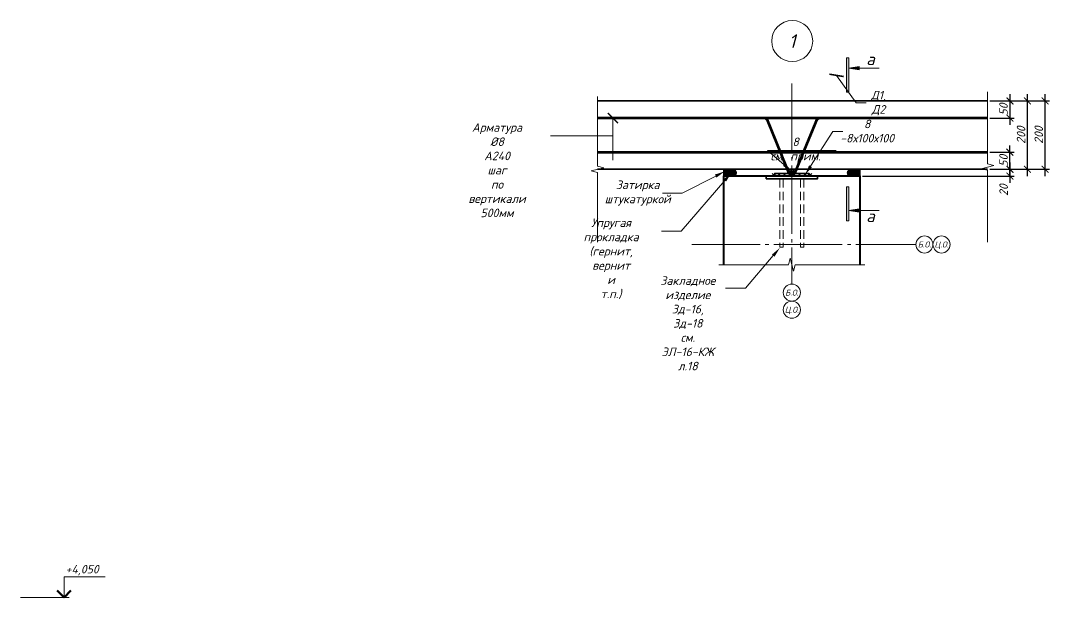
# Model space of a CAD drawing. Header units: millimetres. Extents: x -1807136 to 209800, y 0 to 410608.
# Drawn here: x 24615 to 27623, y 33299 to 34987 of the extents above; entities that cross this region are included whole.
import ezdxf
from ezdxf import colors
from ezdxf.entities.mleader import LeaderData, LeaderLine
from ezdxf.enums import TextEntityAlignment as Align
from ezdxf.math import Vec2, Vec3

# ---------------------------------------------------------------- set-up
doc = ezdxf.new("R2010")
doc.units = ezdxf.units.MM
doc.header["$PDMODE"] = 3
doc.linetypes.add('DASHED2', pattern=[0.375, 0.25, -0.125])
doc.linetypes.add('GOST2.303 5', pattern=[24, 20, -1.5, 1, -1.5])
doc.layers.get('0').update_dxf_attribs({"lineweight": 5})
doc.layers.get('Defpoints').update_dxf_attribs({"lineweight": 0})
for name, color, linetype, lineweight in [('!!!Металл разрез', 7, 'Continuous', 35), ('#Cварка', 96, 'Continuous', 30), ('#Dimensions', 7, 'Continuous', 9), ('#Арматура', 152, 'Continuous', 30), ('#Бетон разрез', 22, 'Continuous', 40), ('#Выноски', 7, 'Continuous', 15), ('#Газобетон', 152, 'Continuous', 35), ('#Границы штриховок', 7, 'Continuous', 20), ('#Оси', 7, 'Continuous', 9), ('#разм', 7, 'Continuous', 9), ('A-okno', 7, 'Continuous', 0), ('k_ Размеры', 7, 'Continuous', 15)]:
    doc.layers.add(name, color=color, linetype=linetype, lineweight=lineweight)
doc.layers.add('#Hatch', color=252, linetype='Continuous', lineweight=5, true_color=0x696969)
doc.layers.add('#Арматура вид_2', color=7, linetype='Continuous', lineweight=35, true_color=0x616161)
doc.styles.add('GOST 2.304', font='isocpeui.ttf')
doc.styles.get("Standard").update_dxf_attribs({"font": 'arial.ttf'})
doc.styles.add('STEP PR', font='isocpeui.ttf')
doc.dimstyles.new('SPDS', dxfattribs={"dimscale": 10, "dimtxt": 2.5, "dimasz": 2, "dimexe": 1.25, "dimexo": 0.625, "dimtad": 1, "dimdec": 0, "dimrnd": 0.001, "dimtxsty": 'STEP PR', "dimblk": 'ARCHTICK', "dimcen": 2.5, "dimdle": 2, "dimclrd": 256, "dimclre": 256, "dimclrt": 7, "dimadec": 0, "dimazin": 2, "dimtfac": 0.75, "dimtdec": 0, "dimtmove": 1, "dimatfit": 3, "dimfxl": 1, "dimtolj": 1, "dimarcsym": 1})
pattern_1 = [(37.5, (7688.913, 2869.9263), (-0.08000156, 2.44706619), [0, -1.9304, 0, -2.159, 0, -2.06375]), (7.5, (7688.913, 2869.9263), (2.24761642, 3.5841255), [0, -1.0414, 0, -1.7399, 0, -0.66675]), (327.5, (7687.3509, 2869.9263), (3.95496185, 0.00718592), [0, -0.635, 0, -2.286, 0, -2.9845]), (317.5, (7687.351, 2869.9263), (3.81778226, 1.11464662), [0, -0.3175, 0, -1.4986, 0, -1.7145])]
pattern_2 = [(45, (7692.1996, 2869.9263), (-1.122532015, 1.122532015), []), (135, (7692.1996, 2869.9263), (-1.122532015, -1.122532015), [])]

# ---------------------------------------------------------------- blocks, each defined once
blk = doc.blocks.new('*U247')
at = {"color": 0, "linetype": 'ByBlock', "lineweight": -2}
for p, q in [((13.58, 0), (13.9, 1.25)), ((13.9, 1.25), (14.52, -1.25)), ((13.58, 0), (0, 0)), ((14.52, -1.25), (14.83, 0)), ((28.42, 0), (14.83, 0))]:
    blk.add_line(p, q, dxfattribs=at)
blk = doc.blocks.new('*U246')
at = {"color": 0, "linetype": 'ByBlock', "lineweight": -2}
for p, q in [((14.02, 0), (14.33, 1.25)), ((14.33, 1.25), (14.96, -1.25)), ((14.02, 0), (0, 0)), ((14.96, -1.25), (15.27, 0)), ((29.29, 0), (15.27, 0))]:
    blk.add_line(p, q, dxfattribs=at)
blk = doc.blocks.new('*U248')
at = {"layer": '#Арматура', "lineweight": 0}
h = blk.add_hatch(dxfattribs=at)
h.set_pattern_fill('ANSI31', scale=1.2)
edge = h.paths.add_edge_path()
edge.add_arc((0, 6), 6, 0, 360)
blk.add_circle((0, 6), 6)
blk = doc.blocks.new('_ArchTick')
at = {"color": 0, "linetype": 'ByBlock', "const_width": 0.15}
blk.add_lwpolyline([(-0.5, -0.5), (0.5, 0.5)], dxfattribs=at)
blk = doc.blocks.new('*D272')
at = {"layer": 'Defpoints', "color": 0, "transparency": 16777216}
for p in [(27442.6, 34752.1), (27610.9, 34752.1), (27442.6, 34552.1)]:
    blk.add_point(p, dxfattribs=at)
at = {"layer": 'k_ Размеры', "lineweight": -2, "transparency": 16777216}
for p, q in [((27610.9, 34532.1), (27610.9, 34772.1)), ((27448.8, 34752.1), (27623.4, 34752.1)), ((27448.8, 34552.1), (27623.4, 34552.1))]:
    blk.add_line(p, q, dxfattribs=at)
at = {"layer": 'k_ Размеры', "lineweight": -2, "transparency": 16777216, "xscale": 20, "yscale": 20, "zscale": 20}
for p, rotation in [((27610.9, 34752.1), 90), ((27610.9, 34552.1), 270)]:
    blk.add_blockref('_ArchTick', p, dxfattribs=dict(at, rotation=rotation))
at = {"layer": 'k_ Размеры', "color": 7, "transparency": 16777216, "insert": (27592.2, 34652.1), "char_height": 25, "attachment_point": 5, "rotation": 90, "style": 'STEP PR'}
blk.add_mtext('\\A1;200', dxfattribs=at)
blk = doc.blocks.new('*D273')
at = {"layer": 'Defpoints', "color": 0, "transparency": 16777216}
for p in [(27442.6, 34752.1), (27559.2, 34752.1), (27442.6, 34552.1)]:
    blk.add_point(p, dxfattribs=at)
at = {"layer": 'k_ Размеры', "lineweight": -2, "transparency": 16777216}
for p, q in [((27559.2, 34532.1), (27559.2, 34772.1)), ((27448.8, 34752.1), (27571.7, 34752.1)), ((27448.8, 34552.1), (27571.7, 34552.1))]:
    blk.add_line(p, q, dxfattribs=at)
at = {"layer": 'k_ Размеры', "lineweight": -2, "transparency": 16777216, "xscale": 20, "yscale": 20, "zscale": 20}
for p, rotation in [((27559.2, 34752.1), 90), ((27559.2, 34552.1), 270)]:
    blk.add_blockref('_ArchTick', p, dxfattribs=dict(at, rotation=rotation))
at = {"layer": 'k_ Размеры', "color": 7, "transparency": 16777216, "insert": (27540.4, 34652.1), "char_height": 25, "attachment_point": 5, "rotation": 90, "style": 'STEP PR'}
blk.add_mtext('\\A1;200', dxfattribs=at)
blk = doc.blocks.new('*U251')
at = {"color": 0, "linetype": 'ByBlock', "lineweight": -2}
for p, q in [((13.58, 0), (13.9, 1.25)), ((13.9, 1.25), (14.52, -1.25)), ((13.58, 0), (0, 0)), ((14.52, -1.25), (14.83, 0)), ((28.42, 0), (14.83, 0))]:
    blk.add_line(p, q, dxfattribs=at)
blk = doc.blocks.new('*D274')
at = {"layer": 'Defpoints', "color": 0, "transparency": 16777216}
for p in [(27442.6, 34602.1), (27507.9, 34602.1), (27442.6, 34552.1)]:
    blk.add_point(p, dxfattribs=at)
at = {"layer": 'k_ Размеры', "lineweight": -2, "transparency": 16777216}
for p, q in [((27507.9, 34532.1), (27507.9, 34622.1)), ((27448.8, 34602.1), (27520.4, 34602.1)), ((27448.8, 34552.1), (27520.4, 34552.1))]:
    blk.add_line(p, q, dxfattribs=at)
at = {"layer": 'k_ Размеры', "lineweight": -2, "transparency": 16777216, "xscale": 20, "yscale": 20, "zscale": 20}
for p, rotation in [((27507.9, 34602.1), 90), ((27507.9, 34552.1), 270)]:
    blk.add_blockref('_ArchTick', p, dxfattribs=dict(at, rotation=rotation))
at = {"layer": 'k_ Размеры', "color": 7, "transparency": 16777216, "insert": (27489.2, 34577.1), "char_height": 25, "attachment_point": 5, "rotation": 90, "style": 'STEP PR'}
blk.add_mtext('\\A1;50', dxfattribs=at)
blk = doc.blocks.new('*D275')
at = {"layer": 'Defpoints', "color": 0, "transparency": 16777216}
for p in [(27442.6, 34752.1), (27442.6, 34702.1), (27507.9, 34702.1)]:
    blk.add_point(p, dxfattribs=at)
at = {"layer": 'k_ Размеры', "lineweight": -2, "transparency": 16777216}
for p, q in [((27507.9, 34772.1), (27507.9, 34682.1)), ((27448.8, 34752.1), (27520.4, 34752.1)), ((27448.8, 34702.1), (27520.4, 34702.1))]:
    blk.add_line(p, q, dxfattribs=at)
at = {"layer": 'k_ Размеры', "lineweight": -2, "transparency": 16777216, "xscale": 20, "yscale": 20, "zscale": 20}
for p, rotation in [((27507.9, 34752.1), 90), ((27507.9, 34702.1), 270)]:
    blk.add_blockref('_ArchTick', p, dxfattribs=dict(at, rotation=rotation))
at = {"layer": 'k_ Размеры', "color": 7, "transparency": 16777216, "insert": (27489.2, 34727.1), "char_height": 25, "attachment_point": 5, "rotation": 90, "style": 'STEP PR'}
blk.add_mtext('\\A1;50', dxfattribs=at)
blk = doc.blocks.new('*D276')
at = {"layer": 'Defpoints', "color": 0, "transparency": 16777216}
for p in [(27442.6, 34552.1), (27070.1, 34532.1), (27507.9, 34532.1)]:
    blk.add_point(p, dxfattribs=at)
at = {"layer": 'k_ Размеры', "lineweight": -2, "transparency": 16777216}
for p, q in [((27448.8, 34552.1), (27520.4, 34552.1)), ((27507.9, 34572.1), (27507.9, 34512.1)), ((27076.4, 34532.1), (27520.4, 34532.1))]:
    blk.add_line(p, q, dxfattribs=at)
at = {"layer": 'k_ Размеры', "lineweight": -2, "transparency": 16777216, "xscale": 20, "yscale": 20, "zscale": 20}
for p, rotation in [((27507.9, 34552.1), 90), ((27507.9, 34532.1), 270)]:
    blk.add_blockref('_ArchTick', p, dxfattribs=dict(at, rotation=rotation))
at = {"layer": 'k_ Размеры', "color": 7, "transparency": 16777216, "insert": (27489.5, 34491.1), "char_height": 25, "attachment_point": 5, "rotation": 90, "style": 'STEP PR'}
blk.add_mtext('\\A1;20', dxfattribs=at)
blk = doc.blocks.new('*U255')
for p, q in [((-0.5, 0.5), (0.5, -0.5)), ((0.5, 0.5), (-0.5, -0.5)), ((1.5, 0.5), (2.5, -0.5)), ((2.5, 0.5), (1.5, -0.5)), ((3.5, 0.5), (4.5, -0.5)), ((4.5, 0.5), (3.5, -0.5))]:
    blk.add_line(p, q)
blk = doc.blocks.new('_None')
blk = doc.blocks.new('*U265')
at = {"color": 0, "linetype": 'ByBlock', "lineweight": -2}
blk.add_circle((0, 0), 6, dxfattribs=at)
blk.add_attdef('Узел', text='', height=4, dxfattribs=at).set_placement((0, 0), align=Align.MIDDLE_CENTER)
blk = doc.blocks.new('*U267')
at = {"linetype": 'ByBlock', "ltscale": 100}
h = blk.add_hatch(color=256, dxfattribs=at)
h.dxf.hatch_style = 1
h.paths.add_polyline_path([(35, 1000), (-35, 1000), (-35, 0), (35, 0)])
h = blk.add_hatch(color=256, dxfattribs=at)
h.dxf.hatch_style = 1
h.paths.add_polyline_path([(335, 750), (335, 700), (335, 650), (35, 700)])
for p, q in [((-35, 1000), (35, 1000)), ((-35, 0), (-35, 1000)), ((35, 1000), (35, 0)), ((35, 700), (335, 750)), ((35, 700), (335, 650)), ((335, 750), (335, 700)), ((335, 650), (335, 700)), ((35, 0), (-35, 0))]:
    blk.add_line(p, q, dxfattribs=at)
at = {"linetype": 'ByBlock', "ltscale": 100, "extrusion": (0, 1, 0), "elevation": 700}
blk.add_lwpolyline([(-925, 0), (-335, 0)], dxfattribs=at)
at = {"ltscale": 100, "style": 'STEP PR'}
blk.add_attdef('Nv', text='', height=350, dxfattribs=at).set_placement((781, 790), align=Align.RIGHT)
blk = doc.blocks.new('*U268')
at = {"linetype": 'ByBlock', "ltscale": 100}
h = blk.add_hatch(color=256, dxfattribs=at)
h.dxf.hatch_style = 1
h.paths.add_polyline_path([(35, 0), (-35, 0), (-35, -1000), (35, -1000)])
h = blk.add_hatch(color=256, dxfattribs=at)
h.dxf.hatch_style = 1
h.paths.add_polyline_path([(335, -750), (335, -700), (335, -650), (35, -700)])
for p, q in [((35, 0), (-35, 0)), ((-35, 0), (-35, -1000)), ((35, -1000), (35, 0)), ((35, -700), (335, -650)), ((35, -700), (335, -750)), ((335, -650), (335, -700)), ((335, -750), (335, -700)), ((-35, -1000), (35, -1000))]:
    blk.add_line(p, q, dxfattribs=at)
at = {"linetype": 'ByBlock', "ltscale": 100, "extrusion": (0, -1, 0), "elevation": 700}
blk.add_lwpolyline([(925, 0), (335, 0)], dxfattribs=at)
at = {"ltscale": 100, "style": 'STEP PR'}
blk.add_attdef('Nv', text='', height=350, dxfattribs=at).set_placement((781, -1140), align=Align.RIGHT)
blk = doc.blocks.new('*U97')
at = {"layer": '#разм', "ltscale": 100, "elevation": 0}
for points in [[(4577173, -920400), (4578375, -920400)], [(4577173, -921000), (4577173, -920400)], [(4575899, -921000), (4577323, -921000)]]:
    blk.add_lwpolyline(points, dxfattribs=at)
at = {"layer": 'A-okno', "color": 0, "lineweight": 50, "ltscale": 100, "elevation": 0}
for points in [[(4577173, -921000), (4576973, -920800)], [(4577173, -921000), (4577373, -920800)]]:
    blk.add_lwpolyline(points, dxfattribs=at)
at = {"layer": '#разм', "style": 'STEP PR'}
for tag, p in [('ОТМЕТКА', (4577216, -920299)), ('ПРИМЕЧАНИЕ', (4577314, -920711))]:
    blk.add_attdef(tag, p, '', height=250, dxfattribs=at)

msp = doc.modelspace()

# ---------------------------------------------------------------- hatches: boundary and pattern name
at = {"layer": '#Hatch'}
h = msp.add_hatch(dxfattribs=at)
h.set_pattern_fill('AR-SAND', color=256, scale=0.05)
h.set_pattern_definition(pattern_1)
edge = h.paths.add_edge_path()
edge.add_line((26670.11944, 34552.07622), (26670.11944, 34532.07622))
edge.add_line((26670.11944, 34532.07622), (26693.58095, 34532.07622))
edge.add_ellipse((26693.58095, 34542.07622), major_axis=(14.57418, 0), ratio=0.6861448396, start_angle=90, end_angle=270, ccw=False)
edge.add_line((26693.58095, 34552.07622), (26670.11944, 34552.07622))
h = msp.add_hatch(dxfattribs=at)
h.set_pattern_fill('ANSI37', color=256, scale=0.5)
h.set_pattern_definition(pattern_2)
edge = h.paths.add_edge_path()
edge.add_ellipse((26693.58095, 34542.07622), major_axis=(14.57418, 0), ratio=0.6861448396, start_angle=0, end_angle=360)
h = msp.add_hatch(dxfattribs=at)
h.set_pattern_fill('ANSI37', color=256, scale=0.5)
h.set_pattern_definition(pattern_2)
edge = h.paths.add_edge_path()
edge.add_ellipse((27046.65794, 34542.07622), major_axis=(-14.57418, 0), ratio=0.6861448396, start_angle=0, end_angle=360, ccw=False)
h = msp.add_hatch(dxfattribs=at)
h.set_pattern_fill('AR-SAND', color=256, scale=0.05)
h.set_pattern_definition(pattern_1)
edge = h.paths.add_edge_path()
edge.add_ellipse((27046.65794, 34542.07622), major_axis=(-14.57418, 0), ratio=0.6861448396, start_angle=90, end_angle=270)
edge.add_line((27046.65794, 34552.07622), (27070.11944, 34552.07622))
edge.add_line((27070.11944, 34552.07622), (27070.11944, 34532.07622))
edge.add_line((27070.11944, 34532.07622), (27046.65794, 34532.07622))

# ---------------------------------------------------------------- linework, layer by layer
at = {"layer": '!!!Металл разрез'}
msp.add_lwpolyline([(26795.11944, 34524.07622), (26795.11944, 34532.07622), (26945.11944, 34532.07622), (26945.11944, 34524.07622)], close=True, dxfattribs=at)
for points in [[(26870.11944, 34540.07622), (26820.11944, 34540.07622), (26820.11944, 34532.07622)], [(26870.11944, 34540.07622), (26920.11944, 34540.07622), (26920.11944, 34532.07622)]]:
    msp.add_lwpolyline(points, dxfattribs=at)
at = {"layer": '#Арматура', "const_width": 8}
for points in [[(26301.78378, 34702.07622), (27442.56672, 34702.07622)], [(26301.78378, 34602.07622), (27442.56672, 34602.07622)]]:
    msp.add_lwpolyline(points, dxfattribs=at)
at = {"layer": '#Арматура вид_2', "const_width": 8}
msp.add_lwpolyline([(27257.64114, 34702.07622), (26951.86997, 34702.07622, 0.3039319964), (26942.623, 34695.88324), (26879.35824, 34542.24939, -0.6681786379), (26860.88065, 34542.24939), (26798.62604, 34695.88324, 0.3039319964), (26789.37906, 34702.07622), (26480.64813, 34702.07622)], format="xyb", dxfattribs=at)
at = {"layer": '#Бетон разрез'}
msp.add_lwpolyline([(27070.11944, 34272.93384), (27070.11944, 34532.07622), (26670.11944, 34532.07622), (26670.11944, 34272.93384)], dxfattribs=at)
at = {"layer": '#Газобетон'}
for points in [[(26301.78378, 34752.07622), (27442.56672, 34752.07622)], [(26301.78378, 34552.07622), (27442.56672, 34552.07622)]]:
    msp.add_lwpolyline(points, dxfattribs=at)
at = {"layer": '#Границы штриховок'}
for points in [[(26670.11944, 34532.07622), (26670.11944, 34552.07622)], [(27070.11944, 34532.07622), (27070.11944, 34552.07622)]]:
    msp.add_lwpolyline(points, dxfattribs=at)
msp.add_ellipse((26693.58095, 34542.07622), major_axis=(14.57418, 0), ratio=0.6861448396, start_param=-1.5707963268, end_param=4.7123889804, dxfattribs=at)
at = {"layer": '#Границы штриховок', "extrusion": (0, 0, -1)}
msp.add_ellipse((27046.65794, 34542.07622), major_axis=(-14.57418, 0), ratio=0.6861448396, start_param=-1.5707963268, end_param=4.7123889804, dxfattribs=at)
at = {"layer": '#Оси', "linetype": 'GOST2.303 5', "ltscale": 10}
for points in [[(26870.11944, 34803.06487), (26870.11944, 34241.26748), (26870.11944, 34216.26748)], [(26577.57962, 34332.07622), (27207.92456, 34332.07622), (27232.92456, 34332.07622)]]:
    msp.add_lwpolyline(points, dxfattribs=at)
at = {"layer": '#Оси', "linetype": 'Continuous', "ltscale": 100}
for centre in [(27257.92456, 34332.07622), (27307.92456, 34332.07622), (26870.11944, 34191.26748), (26870.11944, 34141.26748)]:
    msp.add_circle(centre, 25, dxfattribs=at)
for points in [[(26670.11944, 34532.07622), (26670.11944, 34552.07622)], [(27070.11944, 34532.07622), (27070.11944, 34552.07622)], [(26795.11944, 34532.07622), (26795.11944, 34524.07622)], [(26945.11944, 34532.07622), (26945.11944, 34524.07622)], [(26835.11944, 34324.07622), (26845.11944, 34324.07622)], [(26895.11944, 34324.07622), (26905.11944, 34324.07622)]]:
    msp.add_lwpolyline(points)
at = {"linetype": 'DASHED2', "ltscale": 100}
for points in [[(26835.11944, 34524.07622), (26835.11944, 34324.07622)], [(26845.11944, 34524.07622), (26845.11944, 34324.07622)], [(26895.11944, 34524.07622), (26895.11944, 34324.07622)], [(26905.11944, 34524.07622), (26905.11944, 34324.07622)]]:
    msp.add_lwpolyline(points, dxfattribs=at)

# ---------------------------------------------------------------- block references
at = {"layer": '#Cварка', "yscale": -8, "zscale": -8, "rotation": 180}
for p, xscale in [((26816.67681, 34536.07622), -8), ((26924.50305, 34535.83229), 8)]:
    msp.add_blockref('*U255', p, dxfattribs=dict(at, xscale=xscale))
at = {"layer": '#Dimensions', "xscale": 0.1, "yscale": 0.1, "zscale": 0.1}
msp.add_blockref('*U97', (-432975.33633, 125399.42334, 0), dxfattribs=at).add_auto_attribs({'ОТМЕТКА': '+4,050'})
at = {"layer": '#Арматура', "xscale": -1, "rotation": 90}
msp.add_blockref('*U248', (26876.11944, 34546.07622), dxfattribs=at)
ref = msp.add_blockref('*U265', (26871.19114, 34927.26412), dxfattribs=dict(xscale=10, yscale=10, zscale=10))
ref.add_attrib('Узел', '1', dxfattribs={"color": 0, "linetype": 'ByBlock', "lineweight": -2, "height": 40, "style": 'STEP PR'}).set_placement((26871.19114, 34927.26412), align=Align.MIDDLE_CENTER)
ref = msp.add_blockref('*U267', (27033.06806, 34777.98718), dxfattribs=dict(xscale=0.1, yscale=0.1, zscale=0.1))
ref.add_attrib('Nv', 'а', dxfattribs={"ltscale": 100, "height": 35, "style": 'STEP PR'}).set_placement((27112.37789, 34856.98852), align=Align.RIGHT)
at = {"xscale": -15, "yscale": -15, "zscale": -15, "rotation": 90}
for name, p in [('*U247', (26301.78378, 34765.20122)), ('*U246', (27442.56672, 34778.32622))]:
    msp.add_blockref(name, p, dxfattribs=at)
ref = msp.add_blockref('*U268', (27033.06806, 34501.19748), dxfattribs=dict(xscale=0.1, yscale=0.1, zscale=0.1))
ref.add_attrib('Nv', 'а', dxfattribs={"ltscale": 100, "height": 35, "style": 'STEP PR'}).set_placement((27112.37789, 34397.69614), align=Align.RIGHT)
at = {"xscale": -15, "yscale": -15, "zscale": -15}
msp.add_blockref('*U251', (27083.24444, 34272.93384), dxfattribs=at)

# ---------------------------------------------------------------- texts
at = {"layer": '#Оси', "linetype": 'Continuous', "ltscale": 100, "style": 'GOST 2.304'}
for s, p in [('Б.О.', (27257.92456, 34332.07622)), ('Ц.О.', (27307.92456, 34332.07622)), ('Б.О.', (26870.11944, 34191.26748)), ('Ц.О.', (26870.11944, 34141.26748))]:
    msp.add_text(s, height=17.5, dxfattribs=at).set_placement(p, align=Align.MIDDLE_CENTER)

# ---------------------------------------------------------------- dimensions: what is measured, and where the dimension line sits
at = {"layer": 'k_ Размеры'}
for base, p1, p2, picture, middle in [((27610.90959, 34752.07622), (27442.56672, 34552.07622), (27442.56672, 34752.07622), '*D272', (27592.15959, 34652.07622)), ((27507.94927, 34702.07622), (27442.56672, 34752.07622), (27442.56672, 34702.07622), '*D275', (27489.19927, 34727.07622)), ((27507.94927, 34602.07622), (27442.56672, 34552.07622), (27442.56672, 34602.07622), '*D274', (27489.19927, 34577.07622))]:
    dim = msp.add_linear_dim(base=base, p1=p1, p2=p2, angle=90, dimstyle='SPDS', override={"dimscale": 10}, dxfattribs=at)
    dim.commit()
    dim.dimension.update_dxf_attribs({"geometry": picture, "text_midpoint": middle})
dim = msp.add_linear_dim(base=(27559.16608, 34752.07622), p1=(27442.56672, 34552.07622), p2=(27442.56672, 34752.07622), angle=90, text='200', dimstyle='SPDS', override={"dimscale": 10}, dxfattribs=at)
dim.commit()
dim.dimension.update_dxf_attribs({"geometry": '*D273', "text_midpoint": (27540.41608, 34652.07622)})
dim = msp.add_linear_dim(base=(27507.94927, 34532.07622), p1=(27442.56672, 34552.07622), p2=(27070.11944, 34532.07622), angle=90, dimstyle='SPDS', dxfattribs=at)
dim.commit()
dim.dimension.update_dxf_attribs({"geometry": '*D276', "text_midpoint": (27508.23946, 34491.09767), "dimtype": 160})

# ---------------------------------------------------------------- leaders
at = {"layer": '#Выноски'}
ml = msp.add_multileader_mtext('Standard', dxfattribs=at)
ml.set_content('{\\H0.83333x;Д1, Д2\\A1;\\H1.2x;          }', color=256, style='STEP PR')
ml.set_leader_properties(color=256, linetype='ByLayer', lineweight=-1)
ml.set_arrow_properties(name='ARCHTICK')
ml.build(insert=Vec2(0, 0))
ml.multileader.update_dxf_attribs({"text_left_attachment_type": 6, "text_right_attachment_type": 6, "dogleg_length": 0, "arrow_head_size": 30, "scale": 0.1})
ctx = ml.context
ctx.base_point, ctx.scale, ctx.char_height, ctx.arrow_head_size, ctx.landing_gap_size, ctx.plane_origin = Vec3(27058.2352, 34746.62504), 0.1, 30, 30, 12.5, Vec3(29392.17372, 34470.04262)
ctx.left_attachment, ctx.right_attachment, ctx.text_align_type = 6, 6, 1
notes = []
notes.append((ctx, [(0, (1, 1, 0), (27058.2352, 34746.62504), (1, 0), 0, [(1, [(27000.91255, 34826.86289)], 0, [])])]))
ctx.mtext.insert, ctx.mtext.rotation, ctx.mtext.width, ctx.mtext.defined_height, ctx.mtext.alignment, ctx.mtext.flow_direction = Vec3(27123.4812, 34781.62502), 6.2831853072, 164.1186715, 8.18661, 2, 5
ml = msp.add_multileader_mtext('Standard', dxfattribs=at)
ml.set_content('{\\H0.83333x; }', color=256, style='STEP PR')
ml.set_leader_properties(color=256, linetype='ByLayer', lineweight=-1)
ml.set_arrow_properties(name='ARCHTICK')
ml.build(insert=Vec2(0, 0))
ml.multileader.update_dxf_attribs({"text_left_attachment_type": 6, "text_right_attachment_type": 6, "dogleg_length": 0, "arrow_head_size": 30, "scale": 0.1})
ctx = ml.context
ctx.base_point, ctx.scale, ctx.char_height, ctx.arrow_head_size, ctx.landing_gap_size, ctx.plane_origin, ctx.plane_x_axis, ctx.plane_y_axis = Vec3(26346.80169, 34560.48823), 0.1, 30, 30, 12.5, Vec3(27790.97961, 37680.41312), Vec3(0, 1), Vec3(-1, 0)
ctx.left_attachment, ctx.right_attachment, ctx.text_align_type = 6, 6, 1
notes.append((ctx, [(1, (1, 1, 0), (26346.80169, 34601.01847), (0, -1), 0, [(1, [(26346.80169, 34702.07622), (26346.80169, 34602.07622)], 0, [])])]))
ctx.mtext.insert, ctx.mtext.text_direction, ctx.mtext.rotation, ctx.mtext.alignment, ctx.mtext.flow_direction = Vec3(26316.80169, 34580.75335), Vec3(0, 1), 1.5707963268, 2, 5
ml = msp.add_multileader_mtext('Standard', dxfattribs=at)
ml.set_content('{\\H0.83333x;8\\P-8х100х100\\A1;\\H1.2x;            }', color=256, style='STEP PR')
ml.set_leader_properties(color=256, linetype='ByLayer', lineweight=-1)
ml.build(insert=Vec2(0, 0))
ml.multileader.update_dxf_attribs({"text_left_attachment_type": 6, "text_right_attachment_type": 6, "dogleg_length": 0, "arrow_head_size": 30, "scale": 0.1})
ctx = ml.context
ctx.base_point, ctx.scale, ctx.char_height, ctx.arrow_head_size, ctx.landing_gap_size, ctx.plane_origin = Vec3(26990.08547, 34662.27248), 0.1, 30, 30, 12.5, Vec3(29146.58279, 34255.89608)
ctx.left_attachment, ctx.right_attachment, ctx.text_align_type = 6, 6, 1
notes.append((ctx, [(0, (1, 1, 0), (26990.08547, 34662.27248), (1, 0), 0, [(1, [(26908.50305, 34535.83229)], 0, [])])]))
ctx.mtext.insert, ctx.mtext.rotation, ctx.mtext.width, ctx.mtext.defined_height, ctx.mtext.alignment, ctx.mtext.flow_direction = Vec3(27090.41656, 34697.27246), 6.2831853072, 168.4422927, 93.47276, 2, 5
ml = msp.add_multileader_mtext('Standard', dxfattribs=at)
ml.set_content('{\\H0.83333x;Арматура \\P%%C8 А240 \\Pшаг по вертикали 500мм}', color=256, style='STEP PR')
ml.set_leader_properties(color=256, linetype='ByLayer', lineweight=-1)
ml.set_arrow_properties(name='NONE')
ml.build(insert=Vec2(0, 0))
ml.multileader.update_dxf_attribs({"text_left_attachment_type": 6, "text_right_attachment_type": 6, "dogleg_length": 0, "arrow_head_size": 30, "scale": 0.1})
ctx = ml.context
ctx.base_point, ctx.scale, ctx.char_height, ctx.arrow_head_size, ctx.landing_gap_size, ctx.plane_origin = Vec3(25789.84769, 34649.56886), 0.1, 30, 30, 12.5, Vec3(28595.14373, 34077.89248)
ctx.left_attachment, ctx.right_attachment, ctx.text_align_type = 6, 6, 1
notes.append((ctx, [(1, (1, 1, 0), (26226.05816, 34649.56886), (-1, 0), 0, [(1, [(26346.80169, 34649.56886)], 0, [])])]))
ctx.mtext.insert, ctx.mtext.rotation, ctx.mtext.width, ctx.mtext.defined_height, ctx.mtext.alignment, ctx.mtext.flow_direction = Vec3(26007.95292, 34687.06883), 6.2831853072, 486.9211887, 219.99912, 2, 5
ml = msp.add_multileader_mtext('Standard', dxfattribs=at)
ml.set_content('{\\H0.83333x;8\\Pсм. прим.}', color=256, style='STEP PR')
ml.set_leader_properties(color=256, linetype='ByLayer', lineweight=-1)
ml.build(insert=Vec2(0, 0))
ml.multileader.update_dxf_attribs({"text_left_attachment_type": 6, "text_right_attachment_type": 6, "dogleg_length": 0, "arrow_head_size": 30, "scale": 0.1})
ctx = ml.context
ctx.base_point, ctx.scale, ctx.char_height, ctx.arrow_head_size, ctx.landing_gap_size, ctx.plane_origin = Vec3(26798.68055, 34607.3438), 0.1, 30, 30, 12.5, Vec3(29048.42359, 34146.066)
ctx.left_attachment, ctx.right_attachment, ctx.text_align_type = 6, 6, 1
notes.append((ctx, [(0, (1, 1, 0), (26798.68055, 34607.3438), (1, 0), 0, [(1, [(26870.11944, 34546.07622)], 0, [])])]))
ctx.mtext.insert, ctx.mtext.rotation, ctx.mtext.defined_height, ctx.mtext.alignment, ctx.mtext.flow_direction = Vec3(26881.18027, 34644.84377), 6.2831853072, 8.18661, 2, 5
ml = msp.add_multileader_mtext('Standard', dxfattribs=at)
ml.set_content('{\\H0.83333x;Упругая прокладка\\P(гернит, вернит\\A1; и т.п.)\\H1.2x;           }', color=256, style='STEP PR')
ml.set_leader_properties(color=256, linetype='ByLayer', lineweight=-1)
ml.build(insert=Vec2(0, 0))
ml.multileader.update_dxf_attribs({"text_left_attachment_type": 6, "text_right_attachment_type": 6, "dogleg_length": 0, "arrow_head_size": 30, "scale": 0.1})
ctx = ml.context
ctx.base_point, ctx.scale, ctx.char_height, ctx.arrow_head_size, ctx.landing_gap_size, ctx.plane_origin = Vec3(26136.71616, 34370.80788), 0.1, 30, 30, 12.5, Vec3(28534.95285, 34085.88848)
ctx.left_attachment, ctx.right_attachment, ctx.text_align_type = 6, 6, 1
notes.append((ctx, [(1, (1, 1, 0), (26546.35477, 34370.80788), (-1, 0), 0, [(1, [(26693.58095, 34542.07622)], 0, [])])]))
ctx.mtext.insert, ctx.mtext.rotation, ctx.mtext.width, ctx.mtext.defined_height, ctx.mtext.alignment, ctx.mtext.flow_direction = Vec3(26341.53546, 34408.30785), 6.2831853072, 440.2452337, 26.81607, 2, 5
ml = msp.add_multileader_mtext('Standard', dxfattribs=at)
ml.set_content('{\\H0.83333x;Затирка\\P штукатуркой}', color=256, style='STEP PR')
ml.set_leader_properties(color=256, linetype='ByLayer', lineweight=-1)
ml.build(insert=Vec2(0, 0))
ml.multileader.update_dxf_attribs({"text_left_attachment_type": 6, "text_right_attachment_type": 6, "dogleg_length": 0, "arrow_head_size": 30, "scale": 0.1})
ctx = ml.context
ctx.base_point, ctx.scale, ctx.char_height, ctx.arrow_head_size, ctx.landing_gap_size, ctx.plane_origin = Vec3(26289.56345, 34481.84738), 0.1, 30, 30, 12.5, Vec3(28537.8765, 34196.92797)
ctx.left_attachment, ctx.right_attachment, ctx.text_align_type = 6, 6, 1
notes.append((ctx, [(1, (1, 1, 0), (26549.27842, 34481.84738), (-1, 0), 0, [(1, [(26674.0693, 34546.0085)], 0, [])])]))
ctx.mtext.insert, ctx.mtext.rotation, ctx.mtext.width, ctx.mtext.defined_height, ctx.mtext.alignment, ctx.mtext.flow_direction = Vec3(26419.42093, 34519.34735), 6.2831853072, 440.2452337, 26.81607, 2, 5
ml = msp.add_multileader_mtext('Standard', dxfattribs=at)
ml.set_content('{\\H0.83333x;Закладное изделие \\PЗд-16, Зд-18\\P см. ЭЛ-16-КЖ л.18\\A1;\\H1.2x;            }', color=256, style='STEP PR')
ml.set_leader_properties(color=256, linetype='ByLayer', lineweight=-1)
ml.build(insert=Vec2(0, 0))
ml.multileader.update_dxf_attribs({"text_left_attachment_type": 6, "text_right_attachment_type": 6, "dogleg_length": 0, "arrow_head_size": 30, "scale": 0.1})
ctx = ml.context
ctx.base_point, ctx.scale, ctx.char_height, ctx.arrow_head_size, ctx.landing_gap_size, ctx.plane_origin = Vec3(26397.23063, 34203.99461), 0.1, 30, 30, 12.5, Vec3(29102.45534, 33467.93204)
ctx.left_attachment, ctx.right_attachment, ctx.text_align_type = 6, 6, 1
notes.append((ctx, [(1, (1, 1, 0), (26734.84302, 34203.99461), (-1, 0), 0, [(1, [(26835.11944, 34322.32654)], 0, [])])]))
ctx.mtext.insert, ctx.mtext.rotation, ctx.mtext.width, ctx.mtext.defined_height, ctx.mtext.alignment, ctx.mtext.flow_direction = Vec3(26566.03683, 34238.99459), 6.2831853072, 454.1682446, 219.99912, 2, 5
for ctx, leaders in notes:
    for number, flags, end, landing, length, lines in leaders:
        leader = LeaderData()
        leader.index, (leader.has_last_leader_line, leader.has_dogleg_vector, leader.attachment_direction) = number, flags
        leader.last_leader_point, leader.dogleg_vector, leader.dogleg_length = Vec3(end), Vec3(landing), length
        for number, points, colour, breaks in lines:
            line = LeaderLine()
            line.index, line.vertices, line.color, line.breaks = number, Vec3.list(points), colors.encode_raw_color(colour), breaks
            leader.lines.append(line)
        ctx.leaders.append(leader)

doc.saveas('drawing.dxf')
